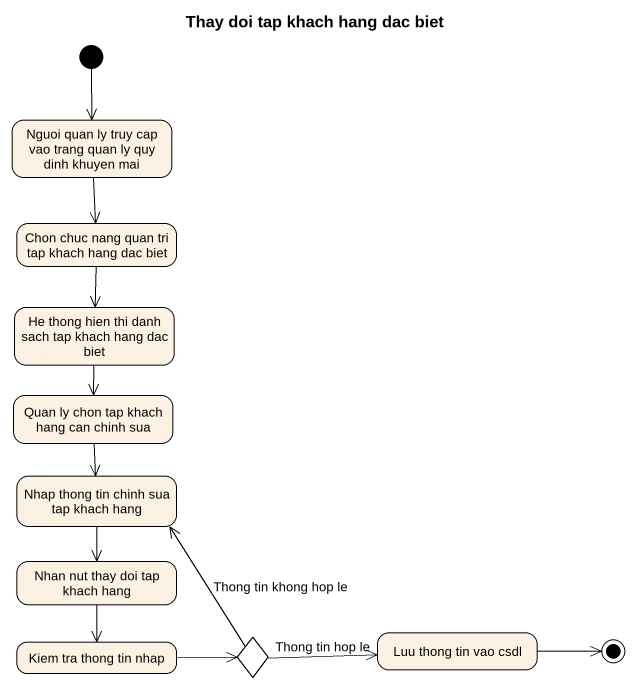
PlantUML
@startuml
title Thay doi tap khach hang dac biet
hide empty description
state "Nguoi quan ly truy cap vao trang quan ly quy dinh khuyen mai" as Nguoi_quan_ly_truy_cap_vao
state "Chon chuc nang quan tri tap khach hang dac biet" as Chon_chuc_nang_quan_tri_tap
state "He thong hien thi danh sach tap khach hang dac biet" as He_thong_hien_thi_danh_sach
state "Quan ly chon tap khach hang can chinh sua" as Quan_ly_chon_tap_khach_hang
state "Nhap thong tin chinh sua tap khach hang" as Nhap_thong_tin_chinh_sua
state "Nhan nut thay doi tap khach hang" as Nhan_nut_thay_doi_tap_khach
state "Luu thong tin vao csdl" as Luu_thong_tin_vao_csdl
state "Kiem tra thong tin nhap" as Kiem_tra_thong_tin_nhap
state choice1 <<choice>>
[*] --> Nguoi_quan_ly_truy_cap_vao
Nguoi_quan_ly_truy_cap_vao --> Chon_chuc_nang_quan_tri_tap
Chon_chuc_nang_quan_tri_tap --> He_thong_hien_thi_danh_sach
He_thong_hien_thi_danh_sach --> Quan_ly_chon_tap_khach_hang
Quan_ly_chon_tap_khach_hang --> Nhap_thong_tin_chinh_sua
Nhap_thong_tin_chinh_sua --> Nhan_nut_thay_doi_tap_khach
Nhan_nut_thay_doi_tap_khach --> Kiem_tra_thong_tin_nhap
Kiem_tra_thong_tin_nhap -right-> choice1
choice1 -up-> Nhap_thong_tin_chinh_sua : Thong tin khong hop le
choice1 -right-> Luu_thong_tin_vao_csdl : Thong tin hop le
Luu_thong_tin_vao_csdl -right-> [*]
@enduml
